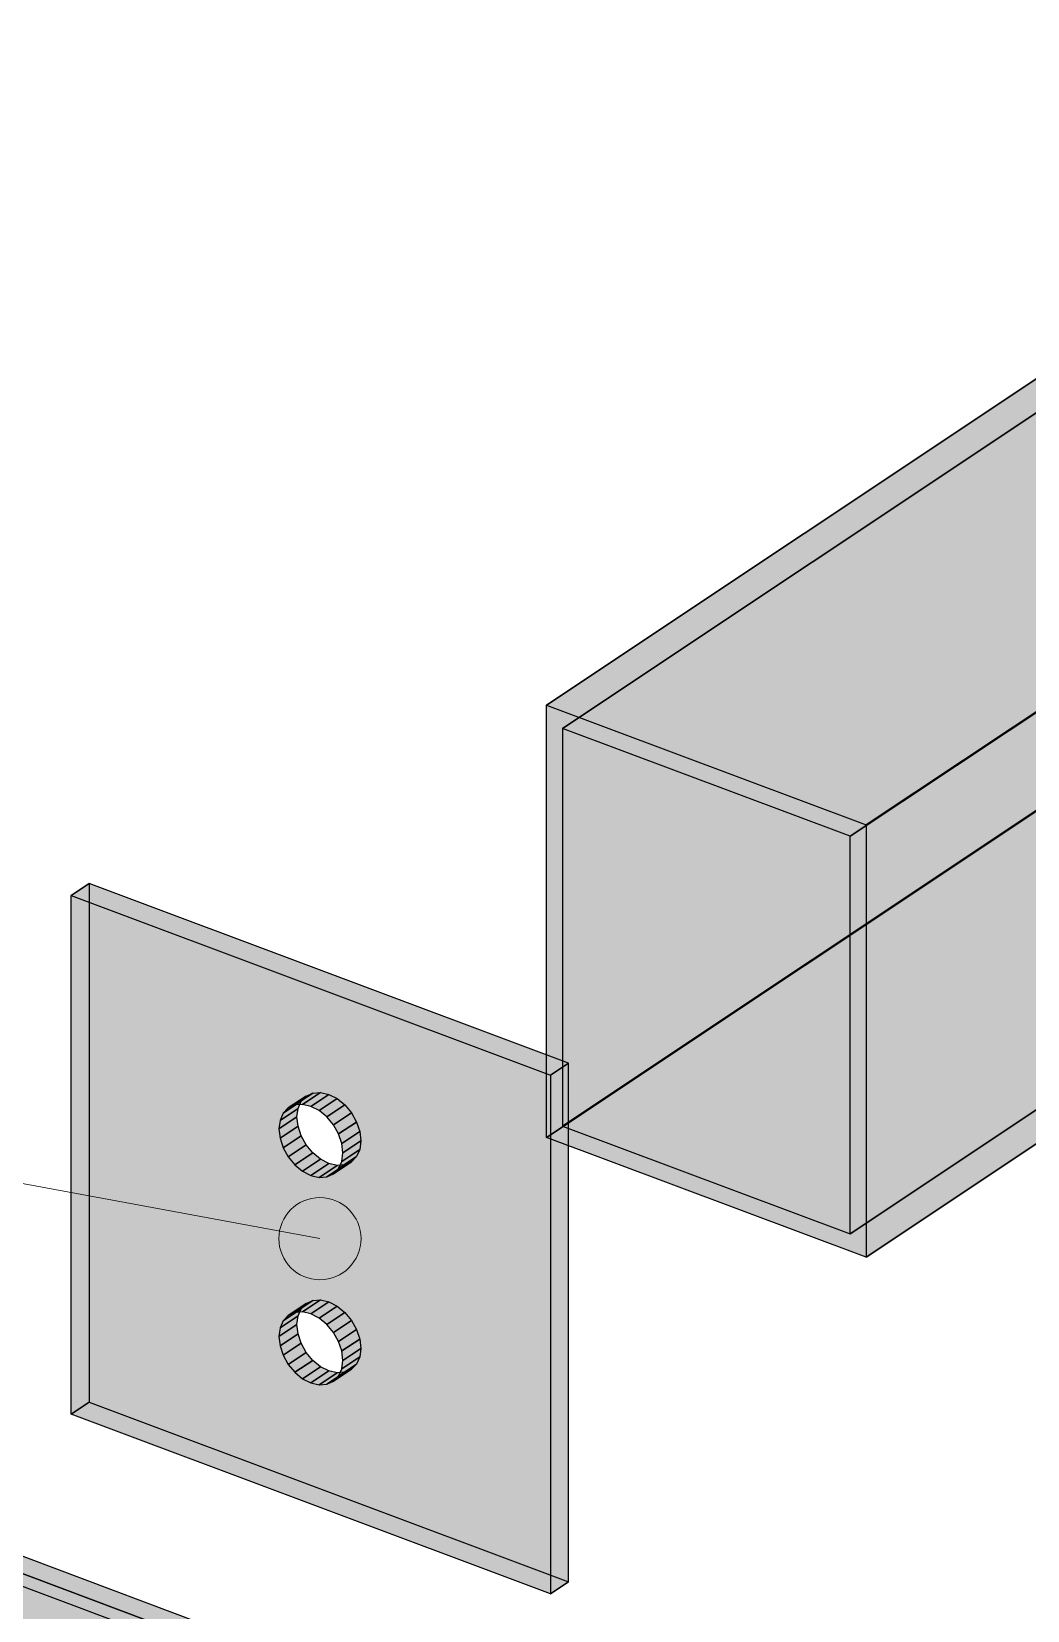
# Model space of a CAD drawing. Header units: millimetres. Extents: x 50 to 612415, y 2 to 4150.
# Drawn here: x 506023.9 to 506157.2, y 2927.3 to 3138.7 of the extents above; entities that cross this region are included whole.
import ezdxf

# ---------------------------------------------------------------- set-up
doc = ezdxf.new("R2010")
doc.units = ezdxf.units.MM
for name, color, linetype, lineweight in [('DIM', 7, 'Continuous', 13), ('HATCH', 8, 'Continuous', 9), ('OUTLINE', 7, 'Continuous', 25)]:
    doc.layers.add(name, color=color, linetype=linetype, lineweight=lineweight)

msp = doc.modelspace()

# ---------------------------------------------------------------- hatches: boundary and pattern name
at = {"layer": 'HATCH', "true_color": 0x46848e}
for points in [[(506092.825, 2990.621), (506092.825, 3048.495), (506471.332, 3300.833), (506471.332, 3242.959)], [(506094.963, 3045.378), (506094.963, 2992.134), (506473.47, 3244.472), (506473.47, 3297.716)], [(506135.594, 3032.456), (506135.594, 2974.583), (506514.101, 3226.921), (506514.101, 3284.794)], [(506133.455, 2977.7), (506133.455, 3030.943), (506511.962, 3283.281), (506511.962, 3230.038)], [(506029.205, 2953.559), (506029.205, 3023.007), (506031.611, 3024.611), (506031.611, 2955.163)], [(506093.359, 2998.95), (506093.359, 2929.501), (506095.765, 2931.105), (506095.765, 3000.553)], [(506058.258, 2994.552), (506057.578, 2993.848), (506059.984, 2995.452), (506060.664, 2996.156)], [(506064.307, 2985.736), (506064.986, 2986.44), (506067.392, 2988.044), (506066.712, 2987.34)], [(506058.258, 2966.772), (506057.578, 2966.068), (506059.984, 2967.672), (506060.664, 2968.376)], [(506064.307, 2957.957), (506064.986, 2958.661), (506067.392, 2960.264), (506066.712, 2959.56)]]:
    msp.add_hatch(color=145, dxfattribs=at).paths.add_polyline_path(points)
at = {"layer": 'HATCH', "true_color": 0x468f99}
for points in [[(506092.825, 3048.495), (506135.594, 3032.456), (506514.101, 3284.794), (506471.332, 3300.833)], [(506133.455, 3030.943), (506094.963, 3045.378), (506473.47, 3297.716), (506511.962, 3283.281)], [(506094.963, 2992.134), (506133.455, 2977.7), (506511.962, 3230.038), (506473.47, 3244.472)], [(506135.594, 2974.583), (506092.825, 2990.621), (506471.332, 3242.959), (506514.101, 3226.921)], [(506029.205, 3023.007), (506093.359, 2998.95), (506095.765, 3000.553), (506031.611, 3024.611)], [(506064.307, 2992.284), (506063.421, 2993.352), (506065.827, 2994.955), (506066.712, 2993.887)], [(506058.258, 2988.004), (506059.144, 2986.936), (506061.55, 2988.54), (506060.664, 2989.608)], [(506064.307, 2964.504), (506063.421, 2965.572), (506065.827, 2967.176), (506066.712, 2966.108)], [(506058.258, 2960.225), (506059.144, 2959.157), (506061.55, 2960.761), (506060.664, 2961.829)], [(506093.359, 2929.501), (506029.205, 2953.559), (506031.611, 2955.163), (506095.765, 2931.105)]]:
    msp.add_hatch(color=135, dxfattribs=at).paths.add_polyline_path(points)
at = {"layer": 'HATCH', "true_color": 0x617c87}
for points in [[(505686.838, 3037.056), (507734.839, 2269.056), (507757.293, 2284.025), (505709.292, 3052.025)], [(507734.839, 2266.741), (505686.838, 3034.741), (505709.292, 3049.71), (507757.293, 2281.71)], [(505707.688, 3048.641), (507755.689, 2280.641), (507757.293, 2281.71), (505709.292, 3049.71)]]:
    msp.add_hatch(color=145, dxfattribs=at).paths.add_polyline_path(points)
at = {"layer": 'HATCH', "true_color": 0x5b747f}
for points in [[(507757.293, 2284.025), (505709.292, 3052.025), (505709.292, 3049.71)], [(507757.293, 2274.765), (505709.292, 3049.71), (505709.292, 3042.765)], [(507757.293, 2274.765), (507757.293, 2281.71), (505709.292, 3049.71)], [(507757.293, 2284.025), (505709.292, 3049.71), (507757.293, 2281.71)], [(505707.688, 3041.696), (505707.688, 3048.641), (507755.689, 2273.696)], [(505707.688, 3048.641), (507755.689, 2280.641), (507755.689, 2273.696)]]:
    msp.add_hatch(color=147, dxfattribs=at).paths.add_polyline_path(points)
at = {"layer": 'HATCH', "true_color": 0x468690}
for points in [[(506094.963, 3045.378), (506092.825, 2990.621), (506092.825, 3048.495)], [(506133.455, 3030.943), (506094.963, 3045.378), (506092.825, 3048.495)], [(506092.825, 3048.495), (506135.594, 3032.456), (506133.455, 3030.943)], [(506094.963, 3045.378), (506094.963, 2992.134), (506092.825, 2990.621)], [(506135.594, 3032.456), (506135.594, 2974.583), (506133.455, 2977.7)], [(506135.594, 3032.456), (506133.455, 2977.7), (506133.455, 3030.943)], [(506031.611, 3024.611), (506031.611, 2955.163), (506059.984, 2995.452)], [(506031.611, 3024.611), (506059.984, 2995.452), (506060.664, 2996.156)], [(506031.611, 3024.611), (506060.664, 2996.156), (506061.55, 2996.559)], [(506031.611, 3024.611), (506061.55, 2996.559), (506062.581, 2996.635)], [(506031.611, 3024.611), (506062.581, 2996.635), (506063.688, 2996.378)], [(506031.611, 3024.611), (506063.688, 2996.378), (506064.795, 2995.805)], [(506031.611, 3024.611), (506064.795, 2995.805), (506065.827, 2994.955)], [(506095.765, 3000.553), (506031.611, 3024.611), (506065.827, 2994.955)], [(506057.578, 2993.848), (506029.205, 2953.559), (506029.205, 3023.007)], [(506058.258, 2994.552), (506057.578, 2993.848), (506029.205, 3023.007)], [(506059.144, 2994.955), (506058.258, 2994.552), (506029.205, 3023.007)], [(506060.175, 2995.031), (506059.144, 2994.955), (506029.205, 3023.007)], [(506061.282, 2994.774), (506060.175, 2995.031), (506029.205, 3023.007)], [(506062.389, 2994.201), (506061.282, 2994.774), (506029.205, 3023.007)], [(506063.421, 2993.352), (506062.389, 2994.201), (506029.205, 3023.007)], [(506063.421, 2993.352), (506029.205, 3023.007), (506093.359, 2998.95)], [(506095.765, 2931.105), (506095.765, 3000.553), (506065.827, 2986.936)], [(506095.765, 3000.553), (506066.712, 2987.34), (506065.827, 2986.936)], [(506095.765, 3000.553), (506065.827, 2994.955), (506066.712, 2993.887)], [(506095.765, 3000.553), (506067.392, 2988.044), (506066.712, 2987.34)], [(506095.765, 3000.553), (506066.712, 2993.887), (506067.392, 2992.674)], [(506095.765, 3000.553), (506067.819, 2989), (506067.392, 2988.044)], [(506095.765, 3000.553), (506067.392, 2992.674), (506067.819, 2991.397)], [(506095.765, 3000.553), (506067.965, 2990.144), (506067.819, 2989)], [(506095.765, 3000.553), (506067.819, 2991.397), (506067.965, 2990.144)], [(506063.421, 2985.332), (506093.359, 2998.95), (506093.359, 2929.501)], [(506063.421, 2985.332), (506064.307, 2985.736), (506093.359, 2998.95)], [(506064.307, 2992.284), (506063.421, 2993.352), (506093.359, 2998.95)], [(506064.307, 2985.736), (506064.986, 2986.44), (506093.359, 2998.95)], [(506064.986, 2991.07), (506064.307, 2992.284), (506093.359, 2998.95)], [(506064.986, 2986.44), (506065.414, 2987.396), (506093.359, 2998.95)], [(506065.414, 2989.793), (506064.986, 2991.07), (506093.359, 2998.95)], [(506065.414, 2987.396), (506065.559, 2988.54), (506093.359, 2998.95)], [(506065.559, 2988.54), (506065.414, 2989.793), (506093.359, 2998.95)], [(506057.578, 2993.848), (506057.151, 2992.891), (506029.205, 2953.559)], [(506031.611, 2955.163), (506059.557, 2994.495), (506059.984, 2995.452)], [(506031.611, 2955.163), (506059.411, 2993.352), (506059.557, 2994.495)], [(506057.151, 2992.891), (506057.005, 2991.748), (506029.205, 2953.559)], [(506029.205, 2953.559), (506057.005, 2991.748), (506057.151, 2990.495)], [(506059.557, 2992.099), (506059.411, 2993.352), (506031.611, 2955.163)], [(506059.557, 2992.099), (506031.611, 2955.163), (506059.411, 2965.572)], [(506057.005, 2991.748), (506057.151, 2990.495), (506059.557, 2992.099), (506059.411, 2993.352)], [(506059.557, 2992.099), (506059.411, 2965.572), (506059.557, 2966.716)], [(506059.557, 2992.099), (506059.557, 2966.716), (506059.984, 2967.672)], [(506059.557, 2992.099), (506059.984, 2967.672), (506060.664, 2968.376)], [(506059.557, 2992.099), (506060.664, 2968.376), (506061.55, 2968.78)], [(506059.557, 2992.099), (506061.55, 2968.78), (506062.581, 2968.856)], [(506059.557, 2992.099), (506062.581, 2968.856), (506063.688, 2968.598)], [(506059.557, 2992.099), (506063.688, 2968.598), (506064.795, 2968.025)], [(506059.557, 2992.099), (506064.795, 2968.025), (506065.827, 2967.176)], [(506059.557, 2992.099), (506067.392, 2964.894), (506067.819, 2963.617)], [(506059.557, 2992.099), (506065.827, 2967.176), (506066.712, 2966.108)], [(506059.557, 2992.099), (506066.712, 2966.108), (506067.392, 2964.894)], [(506059.984, 2990.822), (506059.557, 2992.099), (506067.819, 2963.617)], [(506092.825, 2990.621), (506094.963, 2992.134), (506133.455, 2977.7)], [(506057.005, 2963.968), (506029.205, 2953.559), (506057.151, 2990.495)], [(506057.151, 2965.112), (506057.005, 2963.968), (506057.151, 2990.495)], [(506057.578, 2966.068), (506057.151, 2965.112), (506057.151, 2990.495)], [(506058.258, 2966.772), (506057.578, 2966.068), (506057.151, 2990.495)], [(506059.144, 2967.176), (506058.258, 2966.772), (506057.151, 2990.495)], [(506060.175, 2967.252), (506059.144, 2967.176), (506057.151, 2990.495)], [(506061.282, 2966.994), (506060.175, 2967.252), (506057.151, 2990.495)], [(506062.389, 2966.421), (506061.282, 2966.994), (506057.151, 2990.495)], [(506063.421, 2965.572), (506062.389, 2966.421), (506057.151, 2990.495)], [(506065.414, 2962.014), (506064.986, 2963.29), (506057.151, 2990.495)], [(506064.307, 2964.504), (506063.421, 2965.572), (506057.151, 2990.495)], [(506064.986, 2963.29), (506064.307, 2964.504), (506057.151, 2990.495)], [(506065.414, 2962.014), (506057.151, 2990.495), (506057.578, 2989.218)], [(506060.664, 2989.608), (506059.984, 2990.822), (506067.819, 2963.617)], [(506095.765, 2931.105), (506060.664, 2989.608), (506067.819, 2963.617)], [(506095.765, 2931.105), (506061.55, 2988.54), (506060.664, 2989.608)], [(506065.559, 2988.54), (506065.414, 2989.793), (506067.819, 2991.397), (506067.965, 2990.144)], [(506135.594, 2974.583), (506092.825, 2990.621), (506133.455, 2977.7)], [(506065.414, 2962.014), (506057.578, 2989.218), (506058.258, 2988.004)], [(506065.414, 2962.014), (506058.258, 2988.004), (506093.359, 2929.501)], [(506058.258, 2988.004), (506059.144, 2986.936), (506093.359, 2929.501)], [(506095.765, 2931.105), (506062.581, 2987.691), (506061.55, 2988.54)], [(506095.765, 2931.105), (506063.688, 2987.118), (506062.581, 2987.691)], [(506059.144, 2986.936), (506060.175, 2986.087), (506093.359, 2929.501)], [(506060.175, 2986.087), (506061.282, 2985.514), (506093.359, 2929.501)], [(506061.282, 2985.514), (506062.389, 2985.257), (506093.359, 2929.501)], [(506062.389, 2985.257), (506063.421, 2985.332), (506093.359, 2929.501)], [(506095.765, 2931.105), (506064.795, 2986.86), (506063.688, 2987.118)], [(506095.765, 2931.105), (506065.827, 2986.936), (506064.795, 2986.86)], [(506059.557, 2964.319), (506059.411, 2965.572), (506031.611, 2955.163)], [(506059.984, 2963.042), (506059.557, 2964.319), (506031.611, 2955.163)], [(506057.005, 2963.968), (506057.151, 2962.715), (506059.557, 2964.319), (506059.411, 2965.572)], [(506029.205, 2953.559), (506057.005, 2963.968), (506057.151, 2962.715)], [(506029.205, 2953.559), (506057.151, 2962.715), (506057.578, 2961.438)], [(506060.664, 2961.829), (506059.984, 2963.042), (506031.611, 2955.163)], [(506065.559, 2960.761), (506065.414, 2962.014), (506067.819, 2963.617), (506067.965, 2962.364)], [(506065.559, 2960.761), (506065.414, 2962.014), (506093.359, 2929.501)], [(506095.765, 2931.105), (506067.819, 2963.617), (506067.965, 2962.364)], [(506095.765, 2931.105), (506067.965, 2962.364), (506067.819, 2961.221)], [(506029.205, 2953.559), (506057.578, 2961.438), (506058.258, 2960.225)], [(506029.205, 2953.559), (506058.258, 2960.225), (506059.144, 2959.157)], [(506061.55, 2960.761), (506060.664, 2961.829), (506031.611, 2955.163)], [(506061.55, 2960.761), (506031.611, 2955.163), (506095.765, 2931.105)], [(506095.765, 2931.105), (506062.581, 2959.911), (506061.55, 2960.761)], [(506095.765, 2931.105), (506063.688, 2959.338), (506062.581, 2959.911)], [(506065.414, 2959.617), (506065.559, 2960.761), (506093.359, 2929.501)], [(506095.765, 2931.105), (506067.392, 2960.264), (506066.712, 2959.56)], [(506095.765, 2931.105), (506067.819, 2961.221), (506067.392, 2960.264)], [(506093.359, 2929.501), (506029.205, 2953.559), (506059.144, 2959.157)], [(506059.144, 2959.157), (506060.175, 2958.307), (506093.359, 2929.501)], [(506060.175, 2958.307), (506061.282, 2957.735), (506093.359, 2929.501)], [(506063.421, 2957.553), (506064.307, 2957.957), (506093.359, 2929.501)], [(506095.765, 2931.105), (506064.795, 2959.081), (506063.688, 2959.338)], [(506064.307, 2957.957), (506064.986, 2958.661), (506093.359, 2929.501)], [(506095.765, 2931.105), (506065.827, 2959.157), (506064.795, 2959.081)], [(506064.986, 2958.661), (506065.414, 2959.617), (506093.359, 2929.501)], [(506095.765, 2931.105), (506066.712, 2959.56), (506065.827, 2959.157)], [(506061.282, 2957.735), (506062.389, 2957.477), (506093.359, 2929.501)], [(506062.389, 2957.477), (506063.421, 2957.553), (506093.359, 2929.501)]]:
    msp.add_hatch(color=145, dxfattribs=at).paths.add_polyline_path(points)
at = {"layer": 'HATCH', "true_color": 0x468892}
for points in [[(506059.144, 2994.955), (506058.258, 2994.552), (506060.664, 2996.156), (506061.55, 2996.559)], [(506063.421, 2985.332), (506064.307, 2985.736), (506066.712, 2987.34), (506065.827, 2986.936)], [(506059.144, 2967.176), (506058.258, 2966.772), (506060.664, 2968.376), (506061.55, 2968.78)], [(506063.421, 2957.553), (506064.307, 2957.957), (506066.712, 2959.56), (506065.827, 2959.157)]]:
    msp.add_hatch(color=145, dxfattribs=at).paths.add_polyline_path(points)
at = {"layer": 'HATCH', "true_color": 0x468b96}
for points in [[(506060.175, 2995.031), (506059.144, 2994.955), (506061.55, 2996.559), (506062.581, 2996.635)], [(506062.389, 2985.257), (506063.421, 2985.332), (506065.827, 2986.936), (506064.795, 2986.86)], [(506060.175, 2967.252), (506059.144, 2967.176), (506061.55, 2968.78), (506062.581, 2968.856)], [(506062.389, 2957.477), (506063.421, 2957.553), (506065.827, 2959.157), (506064.795, 2959.081)]]:
    msp.add_hatch(color=145, dxfattribs=at).paths.add_polyline_path(points)
at = {"layer": 'HATCH', "true_color": 0x468e98}
for points in [[(506061.282, 2994.774), (506060.175, 2995.031), (506062.581, 2996.635), (506063.688, 2996.378)], [(506061.282, 2985.514), (506062.389, 2985.257), (506064.795, 2986.86), (506063.688, 2987.118)], [(506061.282, 2966.994), (506060.175, 2967.252), (506062.581, 2968.856), (506063.688, 2968.598)], [(506061.282, 2957.735), (506062.389, 2957.477), (506064.795, 2959.081), (506063.688, 2959.338)]]:
    msp.add_hatch(color=145, dxfattribs=at).paths.add_polyline_path(points)
at = {"layer": 'HATCH', "true_color": 0x468f9a}
for points in [[(506062.389, 2994.201), (506061.282, 2994.774), (506063.688, 2996.378), (506064.795, 2995.805)], [(506063.421, 2993.352), (506062.389, 2994.201), (506064.795, 2995.805), (506065.827, 2994.955)], [(506059.144, 2986.936), (506060.175, 2986.087), (506062.581, 2987.691), (506061.55, 2988.54)], [(506060.175, 2986.087), (506061.282, 2985.514), (506063.688, 2987.118), (506062.581, 2987.691)], [(506062.389, 2966.421), (506061.282, 2966.994), (506063.688, 2968.598), (506064.795, 2968.025)], [(506063.421, 2965.572), (506062.389, 2966.421), (506064.795, 2968.025), (506065.827, 2967.176)], [(506059.144, 2959.157), (506060.175, 2958.307), (506062.581, 2959.911), (506061.55, 2960.761)], [(506060.175, 2958.307), (506061.282, 2957.735), (506063.688, 2959.338), (506062.581, 2959.911)]]:
    msp.add_hatch(color=135, dxfattribs=at).paths.add_polyline_path(points)
at = {"layer": 'HATCH', "true_color": 0x46828c}
for points in [[(506057.151, 2992.891), (506057.005, 2991.748), (506059.411, 2993.352), (506059.557, 2994.495)], [(506065.414, 2987.396), (506065.559, 2988.54), (506067.965, 2990.144), (506067.819, 2989)], [(506057.151, 2965.112), (506057.005, 2963.968), (506059.411, 2965.572), (506059.557, 2966.716)], [(506065.414, 2959.617), (506065.559, 2960.761), (506067.965, 2962.364), (506067.819, 2961.221)]]:
    msp.add_hatch(color=145, dxfattribs=at).paths.add_polyline_path(points)
at = {"layer": 'HATCH', "true_color": 0x468089}
for points in [[(506057.578, 2993.848), (506057.151, 2992.891), (506059.557, 2994.495), (506059.984, 2995.452)], [(506064.986, 2986.44), (506065.414, 2987.396), (506067.819, 2989), (506067.392, 2988.044)], [(506057.578, 2966.068), (506057.151, 2965.112), (506059.557, 2966.716), (506059.984, 2967.672)], [(506064.986, 2958.661), (506065.414, 2959.617), (506067.819, 2961.221), (506067.392, 2960.264)]]:
    msp.add_hatch(color=137, dxfattribs=at).paths.add_polyline_path(points)
at = {"layer": 'HATCH', "true_color": 0x468d97}
for points in [[(506064.986, 2991.07), (506064.307, 2992.284), (506066.712, 2993.887), (506067.392, 2992.674)], [(506057.578, 2989.218), (506058.258, 2988.004), (506060.664, 2989.608), (506059.984, 2990.822)], [(506064.986, 2963.29), (506064.307, 2964.504), (506066.712, 2966.108), (506067.392, 2964.894)], [(506057.578, 2961.438), (506058.258, 2960.225), (506060.664, 2961.829), (506059.984, 2963.042)]]:
    msp.add_hatch(color=145, dxfattribs=at).paths.add_polyline_path(points)
at = {"layer": 'HATCH', "true_color": 0x468a94}
for points in [[(506057.151, 2990.495), (506057.578, 2989.218), (506059.984, 2990.822), (506059.557, 2992.099)], [(506065.414, 2989.793), (506064.986, 2991.07), (506067.392, 2992.674), (506067.819, 2991.397)], [(506057.151, 2962.715), (506057.578, 2961.438), (506059.984, 2963.042), (506059.557, 2964.319)], [(506065.414, 2962.014), (506064.986, 2963.29), (506067.392, 2964.894), (506067.819, 2963.617)]]:
    msp.add_hatch(color=145, dxfattribs=at).paths.add_polyline_path(points)

# ---------------------------------------------------------------- linework, layer by layer
at = {"layer": 'DIM'}
msp.add_lwpolyline([(506062.485, 2977.056), (505020, 3170), (504980, 3170)], dxfattribs=at)
msp.add_circle((506062.485, 2977.056), 5.5, dxfattribs=at)
at = {"layer": 'OUTLINE', "color": 139, "true_color": 0x42544a}
for p, q in [((506092.825, 3048.495), (506471.332, 3300.833)), ((506471.332, 3300.833), (506092.825, 3048.495)), ((506473.47, 3297.716), (506094.963, 3045.378)), ((506094.963, 3045.378), (506473.47, 3297.716)), ((506514.101, 3284.794), (506135.594, 3032.456)), ((506135.594, 3032.456), (506514.101, 3284.794)), ((506133.455, 3030.943), (506511.962, 3283.281)), ((506511.962, 3283.281), (506133.455, 3030.943)), ((506473.47, 3244.472), (506094.963, 2992.134)), ((506094.963, 2992.134), (506473.47, 3244.472)), ((506092.825, 2990.621), (506471.332, 3242.959)), ((506471.332, 3242.959), (506092.825, 2990.621)), ((506133.455, 2977.7), (506511.962, 3230.038)), ((506511.962, 3230.038), (506133.455, 2977.7)), ((506514.101, 3226.921), (506135.594, 2974.583)), ((506135.594, 2974.583), (506514.101, 3226.921)), ((507757.293, 2284.025), (505709.292, 3052.025)), ((507757.293, 2284.025), (505709.292, 3052.025)), ((507757.293, 2281.71), (505709.292, 3049.71)), ((505709.292, 3049.71), (507757.293, 2281.71)), ((507757.293, 2281.71), (505709.292, 3049.71)), ((505709.292, 3049.71), (507757.293, 2281.71)), ((505707.688, 3048.641), (507755.689, 2280.641)), ((505707.688, 3048.641), (507755.689, 2280.641)), ((506092.825, 2990.621), (506092.825, 3048.495)), ((506092.825, 3048.495), (506135.594, 3032.456)), ((506092.825, 2990.621), (506092.825, 3048.495)), ((506092.825, 3048.495), (506135.594, 3032.456)), ((506094.963, 3045.378), (506094.963, 2992.134)), ((506133.455, 3030.943), (506094.963, 3045.378)), ((506094.963, 3045.378), (506094.963, 2992.134)), ((506133.455, 3030.943), (506094.963, 3045.378)), ((506135.594, 3032.456), (506135.594, 2974.583)), ((506135.594, 3032.456), (506135.594, 2974.583)), ((506133.455, 2977.7), (506133.455, 3030.943)), ((506133.455, 2977.7), (506133.455, 3030.943)), ((506029.205, 3023.007), (506031.611, 3024.611)), ((506031.611, 3024.611), (506029.205, 3023.007)), ((506031.611, 3024.611), (506031.611, 2955.163)), ((506031.611, 3024.611), (506031.611, 2955.163)), ((506095.765, 3000.553), (506031.611, 3024.611)), ((506095.765, 3000.553), (506031.611, 3024.611)), ((506029.205, 2953.559), (506029.205, 3023.007)), ((506029.205, 2953.559), (506029.205, 3023.007)), ((506029.205, 3023.007), (506093.359, 2998.95)), ((506029.205, 3023.007), (506093.359, 2998.95)), ((506093.359, 2998.95), (506095.765, 3000.553)), ((506095.765, 3000.553), (506093.359, 2998.95)), ((506095.765, 2931.105), (506095.765, 3000.553)), ((506095.765, 2931.105), (506095.765, 3000.553)), ((506093.359, 2998.95), (506093.359, 2929.501)), ((506093.359, 2998.95), (506093.359, 2929.501)), ((506060.664, 2996.156), (506058.258, 2994.552)), ((506058.258, 2994.552), (506060.664, 2996.156)), ((506061.55, 2996.559), (506059.144, 2994.955)), ((506059.144, 2994.955), (506061.55, 2996.559)), ((506059.984, 2995.452), (506060.664, 2996.156)), ((506059.984, 2995.452), (506060.664, 2996.156)), ((506062.581, 2996.635), (506060.175, 2995.031)), ((506060.175, 2995.031), (506062.581, 2996.635)), ((506060.664, 2996.156), (506061.55, 2996.559)), ((506060.664, 2996.156), (506061.55, 2996.559)), ((506063.688, 2996.378), (506061.282, 2994.774)), ((506061.282, 2994.774), (506063.688, 2996.378)), ((506061.55, 2996.559), (506062.581, 2996.635)), ((506061.55, 2996.559), (506062.581, 2996.635)), ((506064.795, 2995.805), (506062.389, 2994.201)), ((506062.389, 2994.201), (506064.795, 2995.805)), ((506062.581, 2996.635), (506063.688, 2996.378)), ((506062.581, 2996.635), (506063.688, 2996.378)), ((506063.688, 2996.378), (506064.795, 2995.805)), ((506063.688, 2996.378), (506064.795, 2995.805)), ((506064.795, 2995.805), (506065.827, 2994.955)), ((506064.795, 2995.805), (506065.827, 2994.955)), ((506059.557, 2994.495), (506057.151, 2992.891)), ((506057.151, 2992.891), (506059.557, 2994.495)), ((506057.578, 2993.848), (506057.151, 2992.891)), ((506057.578, 2993.848), (506057.151, 2992.891)), ((506059.984, 2995.452), (506057.578, 2993.848)), ((506057.578, 2993.848), (506059.984, 2995.452)), ((506058.258, 2994.552), (506057.578, 2993.848)), ((506058.258, 2994.552), (506057.578, 2993.848)), ((506059.144, 2994.955), (506058.258, 2994.552)), ((506059.144, 2994.955), (506058.258, 2994.552)), ((506060.175, 2995.031), (506059.144, 2994.955)), ((506060.175, 2995.031), (506059.144, 2994.955)), ((506059.411, 2993.352), (506059.557, 2994.495)), ((506059.411, 2993.352), (506059.557, 2994.495)), ((506059.557, 2994.495), (506059.984, 2995.452)), ((506059.557, 2994.495), (506059.984, 2995.452)), ((506061.282, 2994.774), (506060.175, 2995.031)), ((506061.282, 2994.774), (506060.175, 2995.031)), ((506062.389, 2994.201), (506061.282, 2994.774)), ((506062.389, 2994.201), (506061.282, 2994.774)), ((506063.421, 2993.352), (506062.389, 2994.201)), ((506063.421, 2993.352), (506062.389, 2994.201)), ((506065.827, 2994.955), (506063.421, 2993.352)), ((506063.421, 2993.352), (506065.827, 2994.955)), ((506066.712, 2993.887), (506064.307, 2992.284)), ((506064.307, 2992.284), (506066.712, 2993.887)), ((506065.827, 2994.955), (506066.712, 2993.887)), ((506065.827, 2994.955), (506066.712, 2993.887)), ((506066.712, 2993.887), (506067.392, 2992.674)), ((506066.712, 2993.887), (506067.392, 2992.674)), ((506059.411, 2993.352), (506057.005, 2991.748)), ((506057.005, 2991.748), (506059.411, 2993.352)), ((506057.151, 2992.891), (506057.005, 2991.748)), ((506057.151, 2992.891), (506057.005, 2991.748)), ((506057.005, 2991.748), (506057.151, 2990.495)), ((506057.005, 2991.748), (506057.151, 2990.495)), ((506059.557, 2992.099), (506057.151, 2990.495)), ((506057.151, 2990.495), (506059.557, 2992.099)), ((506059.557, 2992.099), (506059.411, 2993.352)), ((506059.557, 2992.099), (506059.411, 2993.352)), ((506059.984, 2990.822), (506059.557, 2992.099)), ((506059.984, 2990.822), (506059.557, 2992.099)), ((506064.307, 2992.284), (506063.421, 2993.352)), ((506064.307, 2992.284), (506063.421, 2993.352)), ((506064.986, 2991.07), (506064.307, 2992.284)), ((506064.986, 2991.07), (506064.307, 2992.284)), ((506064.986, 2991.07), (506067.392, 2992.674)), ((506067.392, 2992.674), (506064.986, 2991.07)), ((506067.392, 2992.674), (506067.819, 2991.397)), ((506067.392, 2992.674), (506067.819, 2991.397)), ((506094.963, 2992.134), (506133.455, 2977.7)), ((506094.963, 2992.134), (506133.455, 2977.7)), ((506057.151, 2990.495), (506057.578, 2989.218)), ((506057.151, 2990.495), (506057.578, 2989.218)), ((506059.984, 2990.822), (506057.578, 2989.218)), ((506057.578, 2989.218), (506059.984, 2990.822)), ((506058.258, 2988.004), (506060.664, 2989.608)), ((506060.664, 2989.608), (506058.258, 2988.004)), ((506060.664, 2989.608), (506059.984, 2990.822)), ((506060.664, 2989.608), (506059.984, 2990.822)), ((506061.55, 2988.54), (506060.664, 2989.608)), ((506061.55, 2988.54), (506060.664, 2989.608)), ((506065.414, 2989.793), (506064.986, 2991.07)), ((506065.414, 2989.793), (506064.986, 2991.07)), ((506065.414, 2989.793), (506067.819, 2991.397)), ((506067.819, 2991.397), (506065.414, 2989.793)), ((506065.559, 2988.54), (506065.414, 2989.793)), ((506065.559, 2988.54), (506065.414, 2989.793)), ((506065.559, 2988.54), (506067.965, 2990.144)), ((506067.965, 2990.144), (506065.559, 2988.54)), ((506067.819, 2991.397), (506067.965, 2990.144)), ((506067.819, 2991.397), (506067.965, 2990.144)), ((506067.965, 2990.144), (506067.819, 2989)), ((506067.965, 2990.144), (506067.819, 2989)), ((506135.594, 2974.583), (506092.825, 2990.621)), ((506135.594, 2974.583), (506092.825, 2990.621)), ((506057.578, 2989.218), (506058.258, 2988.004)), ((506057.578, 2989.218), (506058.258, 2988.004)), ((506058.258, 2988.004), (506059.144, 2986.936)), ((506058.258, 2988.004), (506059.144, 2986.936)), ((506059.144, 2986.936), (506061.55, 2988.54)), ((506061.55, 2988.54), (506059.144, 2986.936)), ((506060.175, 2986.087), (506062.581, 2987.691)), ((506062.581, 2987.691), (506060.175, 2986.087)), ((506062.581, 2987.691), (506061.55, 2988.54)), ((506062.581, 2987.691), (506061.55, 2988.54)), ((506063.688, 2987.118), (506062.581, 2987.691)), ((506063.688, 2987.118), (506062.581, 2987.691)), ((506064.307, 2985.736), (506066.712, 2987.34)), ((506066.712, 2987.34), (506064.307, 2985.736)), ((506064.986, 2986.44), (506067.392, 2988.044)), ((506067.392, 2988.044), (506064.986, 2986.44)), ((506064.986, 2986.44), (506065.414, 2987.396)), ((506064.986, 2986.44), (506065.414, 2987.396)), ((506065.414, 2987.396), (506067.819, 2989)), ((506067.819, 2989), (506065.414, 2987.396)), ((506065.414, 2987.396), (506065.559, 2988.54)), ((506065.414, 2987.396), (506065.559, 2988.54)), ((506066.712, 2987.34), (506065.827, 2986.936)), ((506066.712, 2987.34), (506065.827, 2986.936)), ((506067.392, 2988.044), (506066.712, 2987.34)), ((506067.392, 2988.044), (506066.712, 2987.34)), ((506067.819, 2989), (506067.392, 2988.044)), ((506067.819, 2989), (506067.392, 2988.044)), ((506059.144, 2986.936), (506060.175, 2986.087)), ((506059.144, 2986.936), (506060.175, 2986.087)), ((506060.175, 2986.087), (506061.282, 2985.514)), ((506060.175, 2986.087), (506061.282, 2985.514)), ((506061.282, 2985.514), (506063.688, 2987.118)), ((506063.688, 2987.118), (506061.282, 2985.514)), ((506061.282, 2985.514), (506062.389, 2985.257)), ((506061.282, 2985.514), (506062.389, 2985.257)), ((506062.389, 2985.257), (506064.795, 2986.86)), ((506064.795, 2986.86), (506062.389, 2985.257)), ((506062.389, 2985.257), (506063.421, 2985.332)), ((506062.389, 2985.257), (506063.421, 2985.332)), ((506063.421, 2985.332), (506065.827, 2986.936)), ((506065.827, 2986.936), (506063.421, 2985.332)), ((506063.421, 2985.332), (506064.307, 2985.736)), ((506063.421, 2985.332), (506064.307, 2985.736)), ((506064.795, 2986.86), (506063.688, 2987.118)), ((506064.795, 2986.86), (506063.688, 2987.118)), ((506064.307, 2985.736), (506064.986, 2986.44)), ((506064.307, 2985.736), (506064.986, 2986.44)), ((506065.827, 2986.936), (506064.795, 2986.86)), ((506065.827, 2986.936), (506064.795, 2986.86)), ((506060.664, 2968.376), (506058.258, 2966.772)), ((506058.258, 2966.772), (506060.664, 2968.376)), ((506061.55, 2968.78), (506059.144, 2967.176)), ((506059.144, 2967.176), (506061.55, 2968.78)), ((506059.984, 2967.672), (506060.664, 2968.376)), ((506059.984, 2967.672), (506060.664, 2968.376)), ((506062.581, 2968.856), (506060.175, 2967.252)), ((506060.175, 2967.252), (506062.581, 2968.856)), ((506060.664, 2968.376), (506061.55, 2968.78)), ((506060.664, 2968.376), (506061.55, 2968.78)), ((506063.688, 2968.598), (506061.282, 2966.994)), ((506061.282, 2966.994), (506063.688, 2968.598)), ((506061.55, 2968.78), (506062.581, 2968.856)), ((506061.55, 2968.78), (506062.581, 2968.856)), ((506062.581, 2968.856), (506063.688, 2968.598)), ((506062.581, 2968.856), (506063.688, 2968.598)), ((506063.688, 2968.598), (506064.795, 2968.025)), ((506063.688, 2968.598), (506064.795, 2968.025)), ((506059.557, 2966.716), (506057.151, 2965.112)), ((506057.151, 2965.112), (506059.557, 2966.716)), ((506059.984, 2967.672), (506057.578, 2966.068)), ((506057.578, 2966.068), (506059.984, 2967.672)), ((506058.258, 2966.772), (506057.578, 2966.068)), ((506058.258, 2966.772), (506057.578, 2966.068)), ((506059.144, 2967.176), (506058.258, 2966.772)), ((506059.144, 2967.176), (506058.258, 2966.772)), ((506060.175, 2967.252), (506059.144, 2967.176)), ((506060.175, 2967.252), (506059.144, 2967.176)), ((506059.411, 2965.572), (506059.557, 2966.716)), ((506059.411, 2965.572), (506059.557, 2966.716)), ((506059.557, 2966.716), (506059.984, 2967.672)), ((506059.557, 2966.716), (506059.984, 2967.672)), ((506061.282, 2966.994), (506060.175, 2967.252)), ((506061.282, 2966.994), (506060.175, 2967.252)), ((506062.389, 2966.421), (506061.282, 2966.994)), ((506062.389, 2966.421), (506061.282, 2966.994)), ((506064.795, 2968.025), (506062.389, 2966.421)), ((506062.389, 2966.421), (506064.795, 2968.025)), ((506063.421, 2965.572), (506062.389, 2966.421)), ((506063.421, 2965.572), (506062.389, 2966.421)), ((506065.827, 2967.176), (506063.421, 2965.572)), ((506063.421, 2965.572), (506065.827, 2967.176)), ((506064.795, 2968.025), (506065.827, 2967.176)), ((506064.795, 2968.025), (506065.827, 2967.176)), ((506065.827, 2967.176), (506066.712, 2966.108)), ((506065.827, 2967.176), (506066.712, 2966.108)), ((506059.411, 2965.572), (506057.005, 2963.968)), ((506057.005, 2963.968), (506059.411, 2965.572)), ((506057.151, 2965.112), (506057.005, 2963.968)), ((506057.151, 2965.112), (506057.005, 2963.968)), ((506057.578, 2966.068), (506057.151, 2965.112)), ((506057.578, 2966.068), (506057.151, 2965.112)), ((506059.557, 2964.319), (506057.151, 2962.715)), ((506057.151, 2962.715), (506059.557, 2964.319)), ((506059.557, 2964.319), (506059.411, 2965.572)), ((506059.557, 2964.319), (506059.411, 2965.572)), ((506059.984, 2963.042), (506059.557, 2964.319)), ((506059.984, 2963.042), (506059.557, 2964.319)), ((506064.307, 2964.504), (506063.421, 2965.572)), ((506064.307, 2964.504), (506063.421, 2965.572)), ((506066.712, 2966.108), (506064.307, 2964.504)), ((506064.307, 2964.504), (506066.712, 2966.108)), ((506064.986, 2963.29), (506064.307, 2964.504)), ((506064.986, 2963.29), (506064.307, 2964.504)), ((506064.986, 2963.29), (506067.392, 2964.894)), ((506067.392, 2964.894), (506064.986, 2963.29)), ((506066.712, 2966.108), (506067.392, 2964.894)), ((506066.712, 2966.108), (506067.392, 2964.894)), ((506067.392, 2964.894), (506067.819, 2963.617)), ((506067.392, 2964.894), (506067.819, 2963.617)), ((506057.005, 2963.968), (506057.151, 2962.715)), ((506057.005, 2963.968), (506057.151, 2962.715)), ((506057.151, 2962.715), (506057.578, 2961.438)), ((506057.151, 2962.715), (506057.578, 2961.438)), ((506059.984, 2963.042), (506057.578, 2961.438)), ((506057.578, 2961.438), (506059.984, 2963.042)), ((506060.664, 2961.829), (506059.984, 2963.042)), ((506060.664, 2961.829), (506059.984, 2963.042)), ((506065.414, 2962.014), (506064.986, 2963.29)), ((506065.414, 2962.014), (506064.986, 2963.29)), ((506065.414, 2962.014), (506067.819, 2963.617)), ((506067.819, 2963.617), (506065.414, 2962.014)), ((506065.559, 2960.761), (506065.414, 2962.014)), ((506065.559, 2960.761), (506065.414, 2962.014)), ((506065.559, 2960.761), (506067.965, 2962.364)), ((506067.965, 2962.364), (506065.559, 2960.761)), ((506067.819, 2963.617), (506067.965, 2962.364)), ((506067.819, 2963.617), (506067.965, 2962.364)), ((506067.965, 2962.364), (506067.819, 2961.221)), ((506067.965, 2962.364), (506067.819, 2961.221)), ((506057.578, 2961.438), (506058.258, 2960.225)), ((506057.578, 2961.438), (506058.258, 2960.225)), ((506058.258, 2960.225), (506060.664, 2961.829)), ((506060.664, 2961.829), (506058.258, 2960.225)), ((506058.258, 2960.225), (506059.144, 2959.157)), ((506058.258, 2960.225), (506059.144, 2959.157)), ((506059.144, 2959.157), (506061.55, 2960.761)), ((506061.55, 2960.761), (506059.144, 2959.157)), ((506060.175, 2958.307), (506062.581, 2959.911)), ((506062.581, 2959.911), (506060.175, 2958.307)), ((506061.55, 2960.761), (506060.664, 2961.829)), ((506061.55, 2960.761), (506060.664, 2961.829)), ((506062.581, 2959.911), (506061.55, 2960.761)), ((506062.581, 2959.911), (506061.55, 2960.761)), ((506063.688, 2959.338), (506062.581, 2959.911)), ((506063.688, 2959.338), (506062.581, 2959.911)), ((506064.986, 2958.661), (506067.392, 2960.264)), ((506067.392, 2960.264), (506064.986, 2958.661)), ((506065.414, 2959.617), (506067.819, 2961.221)), ((506067.819, 2961.221), (506065.414, 2959.617)), ((506065.414, 2959.617), (506065.559, 2960.761)), ((506065.414, 2959.617), (506065.559, 2960.761)), ((506067.392, 2960.264), (506066.712, 2959.56)), ((506067.392, 2960.264), (506066.712, 2959.56)), ((506067.819, 2961.221), (506067.392, 2960.264)), ((506067.819, 2961.221), (506067.392, 2960.264)), ((506059.144, 2959.157), (506060.175, 2958.307)), ((506059.144, 2959.157), (506060.175, 2958.307)), ((506060.175, 2958.307), (506061.282, 2957.735)), ((506060.175, 2958.307), (506061.282, 2957.735)), ((506061.282, 2957.735), (506063.688, 2959.338)), ((506063.688, 2959.338), (506061.282, 2957.735)), ((506062.389, 2957.477), (506064.795, 2959.081)), ((506064.795, 2959.081), (506062.389, 2957.477)), ((506063.421, 2957.553), (506065.827, 2959.157)), ((506065.827, 2959.157), (506063.421, 2957.553)), ((506063.421, 2957.553), (506064.307, 2957.957)), ((506063.421, 2957.553), (506064.307, 2957.957)), ((506064.795, 2959.081), (506063.688, 2959.338)), ((506064.795, 2959.081), (506063.688, 2959.338)), ((506064.307, 2957.957), (506066.712, 2959.56)), ((506066.712, 2959.56), (506064.307, 2957.957)), ((506064.307, 2957.957), (506064.986, 2958.661)), ((506064.307, 2957.957), (506064.986, 2958.661)), ((506065.827, 2959.157), (506064.795, 2959.081)), ((506065.827, 2959.157), (506064.795, 2959.081)), ((506064.986, 2958.661), (506065.414, 2959.617)), ((506064.986, 2958.661), (506065.414, 2959.617)), ((506066.712, 2959.56), (506065.827, 2959.157)), ((506066.712, 2959.56), (506065.827, 2959.157)), ((506061.282, 2957.735), (506062.389, 2957.477)), ((506061.282, 2957.735), (506062.389, 2957.477)), ((506062.389, 2957.477), (506063.421, 2957.553)), ((506062.389, 2957.477), (506063.421, 2957.553)), ((506031.611, 2955.163), (506029.205, 2953.559)), ((506029.205, 2953.559), (506031.611, 2955.163)), ((506093.359, 2929.501), (506029.205, 2953.559)), ((506093.359, 2929.501), (506029.205, 2953.559)), ((506031.611, 2955.163), (506095.765, 2931.105)), ((506031.611, 2955.163), (506095.765, 2931.105)), ((506095.765, 2931.105), (506093.359, 2929.501)), ((506093.359, 2929.501), (506095.765, 2931.105))]:
    msp.add_line(p, q, dxfattribs=at)

doc.saveas('drawing.dxf')
